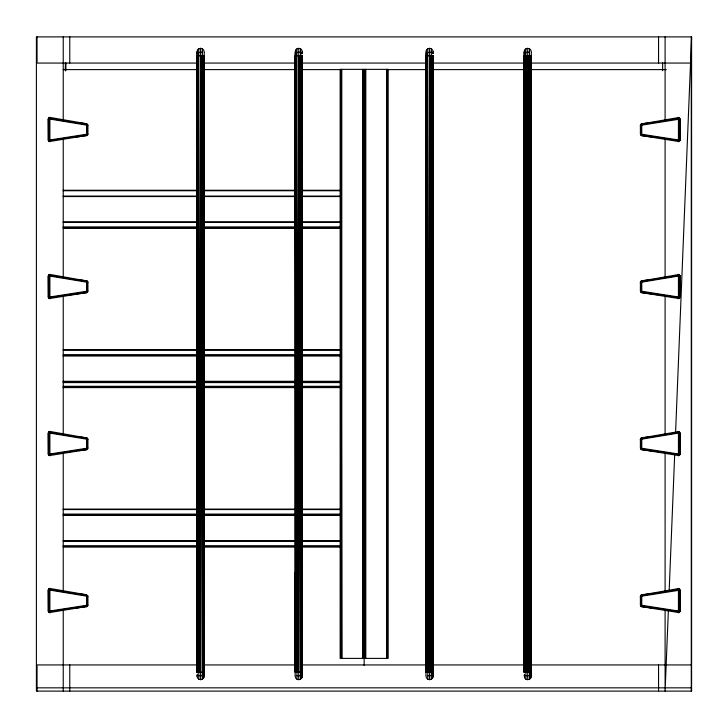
<?xml version="1.0" encoding="UTF-8"?>
<svg xmlns="http://www.w3.org/2000/svg" width="728" height="728" viewBox="0 0 728 728"><rect width="100%" height="100%" fill="white"/><g stroke="black" fill="none" stroke-linecap="round" stroke-linejoin="round"><path stroke-width="1.09" d="M65.511 70.734L65.52 62.745M65.647 62.745L65.647 70.707L65.702 62.745M196.997 672.172L196.997 55.829L197.488 55.829L197.488 672.172L196.997 672.172L197.488 55.829L196.997 55.829L196.997 672.172L197.488 672.181L197.652 593.711M204.14 155.901L204.213 55.829L196.997 55.829M204.213 55.829L204.213 676.066L203.731 677.868L202.411 679.197L200.609 679.679L198.808 679.197L197.488 677.868L196.997 676.066L197.488 674.265L196.997 676.066M295.213 572.099L295.131 672.172L302.348 672.172L302.348 55.829L301.865 55.819L301.756 106.998M425.98 676.066L426.462 677.868L427.782 679.197L429.584 679.679L431.386 679.197L432.705 677.868L433.196 676.066L433.196 55.829L432.705 55.819L433.196 55.829L433.196 672.172L425.98 672.172L426.462 672.181M524.469 674.501L524.597 677.868L525.916 679.197L527.718 679.679L529.52 679.197L530.839 677.868L531.322 676.066L531.322 55.829L524.115 55.829L524.597 55.829L524.115 55.829L524.115 672.172L524.597 672.172L524.115 672.172L524.115 51.934L524.597 50.132L525.916 48.803L527.718 48.321L529.52 48.803L530.839 50.132L531.322 51.934M200.609 55.829L198.808 679.197M197.488 50.132L198.062 55.829L198.062 672.172L200.609 672.172L202.411 48.803L200.609 48.321L198.808 48.803L197.488 50.132L196.997 51.934L198.062 672.172L197.279 672.172L197.279 55.829M298.744 55.829L296.942 679.197L298.744 679.679L300.546 679.197L301.865 677.868L302.348 676.066L301.292 55.829L295.131 55.829L295.131 675.548M298.744 672.172L300.546 48.803L298.744 48.321L296.942 48.803L295.614 50.132L295.131 51.934L296.187 672.172L296.187 55.829L295.614 50.132M429.584 55.829L427.782 679.197M429.584 672.172L431.386 52.307L431.386 48.803L429.584 48.321L427.782 48.803L426.462 50.132L425.98 51.934L427.036 672.172L425.98 672.172M431.386 679.197L432.132 55.829L433.196 55.829M525.916 48.803L525.17 672.172L524.115 672.172M525.916 679.197L527.718 55.829M524.597 50.132L525.17 55.829L525.17 672.172L527.718 672.172L529.52 48.803M529.52 679.197L530.266 55.829L530.266 672.172L530.839 677.868M678.796 117.991L680.07 119.064L679.925 140.65L678.878 141.541L641.768 135.645L640.394 134.034L640.394 125.362L641.059 124.042L678.86 117.49L680.07 119.064L680.07 139.967L678.178 141.578L678.432 139.967L680.07 139.967M680.07 276.076L678.432 276.076L678.159 274.465L680.07 276.076L679.925 297.661L678.878 298.553L641.768 292.665L640.394 291.045L640.394 282.373L641.059 281.054L678.86 274.501L680.07 276.076L680.07 296.979L678.178 298.589L678.432 296.979L680.07 296.979M680.07 433.096L678.432 433.096L678.159 431.476L680.07 433.096L679.925 454.681L678.878 455.564L641.768 449.676L640.394 448.057L640.394 439.384L641.059 438.065L678.86 431.513L680.07 433.096L680.07 453.99L678.178 455.61L678.432 453.99L680.07 453.99M678.796 589.034L680.07 590.108L679.925 611.693L678.878 612.576L641.768 606.688L640.394 605.068L640.394 596.396L641.059 595.076L678.86 588.524L680.07 590.108L680.07 611.001L678.178 612.621L678.432 611.001L680.07 611.001M65.311 70.698L65.429 62.745M668.368 610.464L665.101 691.109L665.101 610.464M669.15 591.163L674.674 454.864M675.593 432.15L691.6 36.891L36.4 36.891L36.4 691.109L691.6 691.109L691.6 36.891M49.185 118.254L49.185 140.786M49.185 275.266L49.185 297.798M48.667 140.786L87.005 134.853L87.114 134.034L87.005 124.543L48.667 118.254M49.185 432.277L49.185 454.809M48.667 297.798L87.005 291.864L87.114 291.045L87.005 281.554L48.667 275.266M49.185 589.289L49.185 611.82M48.667 454.809L87.005 448.876L87.114 448.057L87.005 438.565L48.667 432.277M48.667 611.82L87.005 605.887L87.114 605.068L87.005 595.577L48.667 589.289M679.661 140.786L641.322 134.853L641.213 134.034L641.322 124.543L679.661 118.254M679.661 297.798L641.322 291.864L641.213 291.045L641.322 281.554L679.661 275.266M679.142 140.786L679.142 118.254M679.661 454.809L641.322 448.876L641.213 448.057L641.322 438.565L679.661 432.277M679.142 297.798L679.142 275.266M679.661 611.82L641.322 605.887L641.213 605.068L641.322 595.577L679.661 589.289M679.142 454.809L679.142 432.277M679.142 611.82L679.142 589.289M648.521 122.923L641.759 123.742L641.768 135.645L651.869 136.973M650.768 279.661L641.759 280.762L641.768 292.665L652.989 294.13M649.64 436.809L641.759 437.774L641.768 449.676L655.236 451.442M648.521 593.957L641.759 594.785L641.768 606.688L651.869 608.007M48.257 119.064L49.886 119.064L50.168 117.454L86.568 123.742L87.924 125.362L87.924 134.034L87.26 135.353L49.449 141.541L48.257 139.967L48.257 119.064L49.468 117.49L50.168 117.454L48.257 119.064L48.403 140.65L50.15 141.578L49.886 139.967L48.257 139.967M48.257 296.979L49.886 296.979L50.15 298.589L48.403 297.661L48.257 276.076L49.886 276.076L50.168 274.465L87.269 281.054L87.924 282.373L87.924 291.045L86.559 292.665L49.449 298.553L48.257 296.979L48.257 276.076L48.84 274.829L50.168 274.465L48.412 275.393M79.807 122.923L86.568 123.742L86.559 135.645L76.458 136.973M48.257 453.99L49.886 453.99L50.15 455.61L48.403 454.681L48.257 433.096L49.886 433.096L50.168 431.476L87.269 438.065L87.924 439.384L87.924 448.057L86.559 449.676L49.449 455.564L48.257 453.99L48.257 433.096L48.84 431.841L50.168 431.476L48.412 432.405M48.257 590.108L49.886 590.108L50.168 588.497L86.568 594.785L87.924 596.396L87.924 605.068L87.26 606.388L49.449 612.576L48.257 611.001L48.257 590.108L49.468 588.524L50.168 588.497L48.257 590.108L48.403 611.693L50.15 612.621L49.886 611.001L48.257 611.001M78.679 436.809L86.568 437.774L86.559 449.676L78.706 450.705M76.458 608.007L86.559 606.688L86.568 594.785L79.807 593.957M301.865 53.736L302.348 51.934L301.865 53.736L302.348 51.934L301.865 50.132L300.546 48.803M301.993 53.499L302.348 51.934M432.705 53.736L433.196 51.934L432.705 50.132L431.386 48.803M524.115 676.066L524.597 674.265M641.213 596.396L641.896 595.586M641.213 125.362L641.896 124.552M640.949 286.486L640.394 282.373L641.759 280.762L640.576 281.636L641.322 281.554M641.213 282.373L641.896 281.563M640.949 443.498L640.394 439.384L641.759 437.774L640.576 438.647L641.322 438.565M641.213 439.384L641.896 438.575M640.949 600.509L640.394 596.396L641.759 594.785L640.576 595.659L641.322 595.577M86.423 134.844L87.114 134.034M86.423 291.855L87.114 291.045M86.423 448.867L87.114 448.057M86.423 605.878L87.114 605.068M641.759 123.742L640.576 124.624L641.322 124.543M75.339 294.13L86.559 292.665L87.751 291.782L87.005 291.864M86.559 449.676L87.751 448.803L87.005 448.876M48.412 118.382L50.168 117.454L48.84 117.818A1.638 1.638 0 0 1 50.168 117.454M48.412 589.416L50.168 588.497A1.638 1.638 0 0 0 48.84 588.852L50.168 588.497M197.488 52.971L200.609 52.07L202.411 52.307M295.614 52.971L298.744 52.07L300.546 52.307M427.782 48.803L428.201 672.172L427.036 55.829L426.462 52.971L429.584 52.07L431.386 52.307M524.597 52.971L527.718 52.07L529.52 52.307M202.411 679.197L201.993 55.829L203.157 672.172L203.731 675.029L200.609 675.93L198.808 675.693M300.546 679.197L300.118 55.829L301.292 672.172L301.865 675.029L298.744 675.93L296.942 675.693M425.98 675.548L425.98 55.829L432.132 55.829L432.132 672.172L432.705 675.029L429.584 675.93L427.782 675.693M530.839 675.029L527.718 675.93L525.916 675.693M680.07 119.064L640.394 125.362L640.949 129.475M678.432 276.076L640.394 282.373M678.432 433.096L640.394 439.384M680.07 590.108L640.394 596.396M49.886 139.967L87.924 134.034L86.559 135.645L87.751 134.771L87.005 134.853M49.886 296.979L87.924 291.045M49.886 453.99L87.924 448.057M49.886 611.001L87.924 605.068L86.559 606.688L87.751 605.814L87.005 605.887M71.972 137.565L74.21 137.264M69.724 294.867L73.091 294.43M68.605 452.024L70.843 451.733M74.21 451.296L76.458 450.996M71.972 608.599L74.21 608.308M650.768 122.641L653.025 122.368M650.768 593.684L653.025 593.411M531.076 353.762L531.322 672.172L530.839 672.181L531.322 672.172L531.322 52.452M302.075 55.829L302.075 672.172L302.075 55.829L301.292 55.829L301.292 672.172L302.348 674.128M197.197 63.063L37.055 63.063L37.055 36.891M204.013 63.063L294.876 63.063M301.692 63.063L426.635 63.063M432.314 63.063L524.315 63.063M531.121 63.063L691.272 63.063M63.181 69.606L197.197 69.606M204.013 69.606L294.876 69.606M301.692 69.606L340.313 69.606M388.015 69.606L426.635 69.606M432.314 69.606L524.315 69.606M531.121 69.606L666.284 69.606M87.005 124.543L87.751 124.624L86.568 123.742M87.924 125.362L49.886 119.064M641.322 134.853L640.576 134.771L641.768 135.645L640.394 134.034L678.432 139.967M63.181 190.254L197.197 190.254M204.013 190.254L294.876 190.254M301.692 190.254L340.313 190.254M63.181 190.745L197.197 190.745M204.013 190.745L294.876 190.745M301.692 190.745L340.313 190.745M63.181 196.078L197.197 196.078M204.013 196.078L294.876 196.078M301.692 196.078L340.313 196.078M63.181 196.56L197.197 196.56M204.013 196.56L294.876 196.56M301.692 196.56L340.313 196.56M63.181 221.885L197.197 221.885M204.013 221.885L294.876 221.885M301.692 221.885L340.313 221.885M63.181 222.368L197.197 222.368M204.013 222.368L294.876 222.368M301.692 222.368L340.313 222.368M63.181 226.899L197.197 226.899M204.013 226.899L294.876 226.899M301.692 226.899L340.313 226.899M63.181 227.7L197.197 227.7M204.013 227.7L294.876 227.7M301.692 227.7L340.313 227.7M63.181 228.192L197.197 228.192M204.013 228.192L294.876 228.192M301.692 228.192L340.313 228.192M87.005 281.554L87.751 281.636L86.568 280.762L76.431 279.516M641.322 291.864L640.576 291.782L641.768 292.665L640.394 291.045L678.432 296.979M63.181 349.668L197.197 349.668M204.013 349.668L294.876 349.668M301.692 349.668L340.313 349.668M63.181 350.159L197.197 350.159M204.013 350.159L294.876 350.159M301.692 350.159L340.313 350.159M63.181 354.691L197.197 354.691M204.013 354.691L294.876 354.691M301.692 354.691L340.313 354.691M63.181 355.491L197.197 355.491M204.013 355.491L294.876 355.491M301.692 355.491L340.313 355.491M63.181 355.974L197.197 355.974M204.013 355.974L294.876 355.974M301.692 355.974L340.313 355.974M63.181 381.299L197.197 381.299M204.013 381.299L294.876 381.299M301.692 381.299L340.313 381.299M63.181 381.781L197.197 381.781M204.013 381.781L294.876 381.781M301.692 381.781L340.313 381.781M63.181 382.582L197.197 382.582M204.013 382.582L294.876 382.582M301.692 382.582L340.313 382.582M63.181 386.313L197.197 386.313M204.013 386.313L294.876 386.313M301.692 386.313L340.313 386.313M63.181 387.114L197.197 387.114M204.013 387.114L294.876 387.114M301.692 387.114L340.313 387.114M63.181 387.605L197.197 387.605M204.013 387.605L294.876 387.605M301.692 387.605L340.313 387.605M87.005 438.565L87.751 438.647L86.568 437.774M87.924 439.384L49.886 433.096M641.322 448.876L640.576 448.803L641.768 449.676L640.394 448.057L678.432 453.99M63.181 509.081L197.197 509.081M204.013 509.081L294.876 509.081M301.692 509.081L340.313 509.081M63.181 509.564L197.197 509.564M204.013 509.564L294.876 509.564M301.692 509.564L340.313 509.564M63.181 514.105L197.197 514.105M204.013 514.105L294.876 514.105M301.692 514.105L340.313 514.105M63.181 514.905L197.197 514.905M204.013 514.905L294.876 514.905M301.692 514.905L340.313 514.905M63.181 515.388L197.197 515.388M204.013 515.388L294.876 515.388M301.692 515.388L340.313 515.388M63.181 540.713L197.197 540.713M204.013 540.713L294.876 540.713M301.692 540.713L340.313 540.713M63.181 541.195L197.197 541.195M204.013 541.195L294.876 541.195M301.692 541.195L340.313 541.195M63.181 545.727L197.197 545.727M204.013 545.727L294.876 545.727M301.692 545.727L340.313 545.727M63.181 546.528L197.197 546.528M204.013 546.528L294.876 546.528M301.692 546.528L340.313 546.528M63.181 547.01L197.197 547.01M204.013 547.01L294.876 547.01M301.692 547.01L340.313 547.01M87.005 595.577L87.751 595.659M87.924 596.396L49.886 590.108M641.322 605.887L640.576 605.814L641.768 606.688L640.394 605.068L678.432 611.001M197.197 664.937L37.055 664.937L37.055 691.109M204.013 664.937L294.876 664.937M301.692 664.937L426.635 664.937M432.314 664.937L524.315 664.937M531.121 664.937L691.272 664.937M527.718 672.172L531.322 672.172M200.609 672.172L204.213 672.172L204.213 52.452M36.4 687.842L691.272 687.842M75.303 593.411L77.559 593.684M654.117 137.264L656.356 137.565M655.236 294.43L657.484 294.722M657.484 451.733L659.723 452.024M654.117 608.308L656.356 608.599M49.886 276.076L87.924 282.373L86.568 280.762L86.559 292.665M678.159 117.454L679.488 117.818A1.638 1.638 0 0 0 678.159 117.454L678.432 119.064M678.159 274.465L679.488 274.829A1.638 1.638 0 0 0 678.159 274.465L679.916 275.393M678.159 588.497L679.488 588.852A1.638 1.638 0 0 0 678.159 588.497L678.432 590.108M202.411 48.803L203.731 50.132L204.213 51.934M296.942 679.197L295.614 677.868L295.131 676.066M641.213 134.034L641.905 134.844M641.213 291.045L641.905 291.855M641.213 448.057L641.905 448.867M641.213 605.068L641.905 605.878M86.432 124.552L87.114 125.362M86.432 281.563L87.114 282.373M86.432 438.575L87.114 439.384M524.115 53.872L525.17 55.829L524.388 672.172L524.388 55.829M425.98 53.872L427.036 55.829L427.036 672.172M295.131 53.872L296.187 55.829L297.361 672.172L296.942 48.803M196.997 53.872L198.062 55.829L199.226 672.172L198.808 48.803M433.196 674.128L432.132 672.172L432.914 55.829L432.914 672.172M531.322 674.128L530.266 672.172L531.049 55.829L531.049 672.172M204.213 674.128L203.157 672.172L203.157 55.829L203.94 672.172L203.94 55.829M197.361 53.499L196.997 51.934L197.488 53.736M301.865 674.265L302.348 676.066M524.115 51.934L524.469 53.499M432.705 674.265L433.196 676.066M426.244 395.841L425.98 55.829L426.462 55.819L425.98 55.829L426.253 672.172L426.253 55.829M295.131 55.829L295.413 672.172L295.413 55.829M691.272 36.891L691.272 691.109M678.432 118.254L678.432 140.786M678.432 275.266L678.432 297.798M678.432 432.277L678.432 454.809M678.432 589.289L678.432 611.82M665.101 36.891L665.101 119.802M665.101 139.112L665.101 276.54M665.101 295.85L665.101 434.416M665.101 453.726L665.101 591.163M662.626 62.745L662.626 70.734M658.558 36.891L658.558 63.063M658.558 664.937L658.558 691.109M529.101 55.829L529.101 672.172M527.718 48.321L527.718 679.679M526.335 55.829L526.335 672.172M432.705 675.029L432.705 677.868M430.967 55.829L430.967 672.172M429.584 48.321L429.584 679.679M426.462 50.132L426.462 52.971M387.36 69.369L387.36 658.394M386.541 69.369L386.541 658.394M365.802 69.369L365.802 658.394M364.983 69.369L364.983 658.394M364.164 69.369L364.164 665.41M363.345 69.369L363.345 658.394M362.526 69.369L362.526 658.394M341.787 69.369L341.787 658.394L340.968 69.369L340.968 658.394M301.865 675.029L301.865 677.868M298.744 48.321L298.744 679.679M203.731 675.029L203.731 677.868M200.609 48.321L200.609 679.679M69.77 36.891L69.77 63.063M69.77 664.937L69.77 691.109M63.227 36.891L63.227 120.939M63.227 139.112L63.227 276.54M63.227 295.85L63.227 434.416M63.227 453.726L63.227 591.163M63.227 609.336L63.227 691.109M49.886 118.254L49.886 140.786M49.886 275.266L49.886 297.798M49.886 432.277L49.886 454.809M49.886 589.289L49.886 611.82M50.15 455.61A1.638 1.638 0 0 1 48.831 455.237M302.348 55.829L301.865 672.172L302.348 672.172L301.865 672.172L301.865 55.829L302.348 55.829M433.196 51.934L432.832 53.499L433.196 51.934M679.497 141.214L678.178 141.578A1.638 1.638 0 0 0 679.497 141.214M679.497 298.225L678.178 298.589A1.638 1.638 0 0 0 679.497 298.225M679.497 455.237L678.178 455.61A1.638 1.638 0 0 0 679.497 455.237M679.497 612.248L678.178 612.621A1.638 1.638 0 0 0 679.497 612.248M50.168 274.465L48.84 274.829A1.638 1.638 0 0 1 50.168 274.465M50.168 431.476L48.84 431.841A1.638 1.638 0 0 1 50.168 431.476M531.322 55.829L530.839 55.829L531.322 55.829M388.179 69.369L340.149 69.369L340.149 658.394L388.179 658.394L388.179 69.369M679.488 431.841L678.159 431.476A1.638 1.638 0 0 1 679.488 431.841M50.15 141.578L48.831 141.214A1.638 1.638 0 0 0 50.15 141.578M50.15 298.589L48.831 298.225A1.638 1.638 0 0 0 50.15 298.589M50.15 612.621L48.831 612.248A1.638 1.638 0 0 0 50.15 612.621"/></g></svg>
